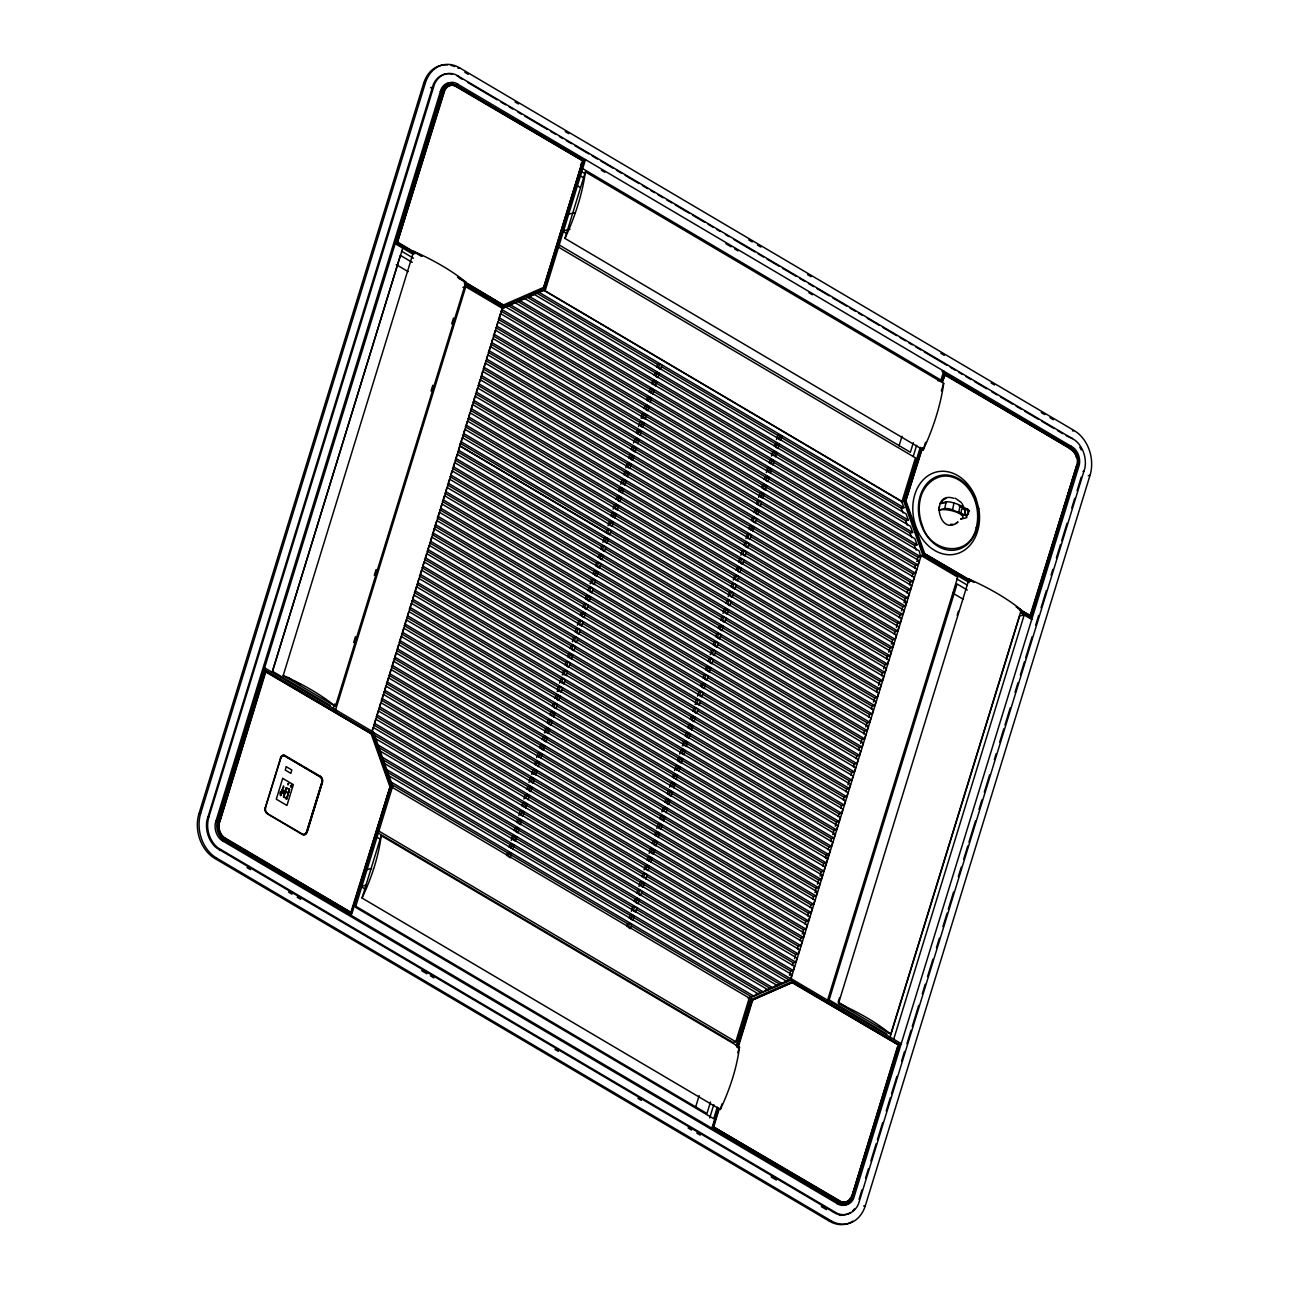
<?xml version="1.0" encoding="UTF-8"?>
<svg xmlns="http://www.w3.org/2000/svg" width="1289" height="1289" viewBox="0 0 1289 1289"><rect width="100%" height="100%" fill="white"/><g stroke="black" fill="none" stroke-linecap="round" stroke-linejoin="round"><path stroke-width="1.5" d="M976.369 527.362C969.602 558.959 929.965 552.836 922.441 525.703A36.946 28.825 77.4 0 1 920.652 497.699C923.891 484.89 936.136 473.595 950.009 476.479A36.946 28.825 77.4 0 1 974.565 499.552C977.964 508.591 978.609 518.516 976.224 527.878M287.963 784.953L287.785 783.631L288.817 783.551M290.815 786.644L290.428 785.549L291.813 785.42M957.904 522.109C938.521 537.706 929.74 490.545 953.779 498.295M939.568 506.045L938.618 510.073L944.708 508.704L946.126 501.953A5.736 1.821 11.9 0 1 953.957 503.113C959.499 503.612 982.105 518.307 960.031 506.061L964.301 509.3M938.618 510.073L941.486 509.622A13.551 4.286 11.9 0 1 957.695 512.651A13.551 4.286 11.9 0 1 961.916 518.581L960.627 519.08L965.767 517.936A5.494 1.74 11.9 0 0 964.817 515.229L952.539 509.848L953.957 503.113M958.678 512.539L960.096 505.804M964.817 515.229L958.726 512.281L962.98 515.519M966.718 509.01L966.766 508.752A3.19 1.676 90 0 1 968.555 511.217L968.635 512.055A3.19 1.676 90 0 1 967.04 515.036A3.19 1.676 90 0 1 965.268 512.506M968.103 511.008L968.313 510.073M452.165 74.15A24.33 18.981 77.4 0 0 433.362 84.381L206.949 820.336A24.33 18.981 77.4 0 0 216.81 848.13L836.045 1213.658A24.33 18.981 77.4 0 0 850.595 1212.466M208.882 816.872L208.093 820.078A24.33 18.981 77.4 0 0 217.954 847.872L837.189 1213.4A24.33 18.981 77.4 0 0 858.49 1203.99L1084.903 468.036A24.33 18.981 77.4 0 0 1075.058 440.242L455.807 74.714A24.33 18.981 77.4 0 0 434.506 84.123L208.882 816.872L207.738 817.129M452.648 83.012A14.952 11.665 77.4 0 0 441.096 89.295L215.36 823.075A14.952 11.665 77.4 0 0 221.402 840.138L838.833 1204.587A14.952 11.665 77.4 0 0 851.916 1198.818M217.648 820.336L217.068 822.688A14.952 11.665 77.4 0 0 223.126 839.751L840.541 1204.2A14.952 11.665 77.4 0 0 853.624 1198.432L1079.36 464.652A14.952 11.665 77.4 0 0 1073.318 447.573L455.887 83.124A14.952 11.665 77.4 0 0 442.804 88.909L217.648 820.336L215.924 820.722M219.049 821.093L218.518 823.284A13.067 10.199 77.4 0 0 223.803 838.204L351.768 913.901L391.099 786.081L372.457 733.473L265.437 670.312L218.486 821.222L265.437 670.312M219.758 821.48L265.308 671.682L371.909 734.134L265.888 671.553L219.243 823.574A12.133 9.458 77.4 0 0 224.157 837.431L351.333 912.66L390.293 786.016L351.269 911.13M1020.952 610.567L1030.556 615.771L1077.185 463.75A12.133 9.458 77.4 0 0 1072.271 449.893L945.111 374.664L942.485 381.447L945.111 374.664M1031.007 615.24L1077.346 464.185M1020.743 611.437L1030.991 617.012L1077.91 464.056A13.067 10.199 77.4 0 0 1072.625 449.12L944.66 373.423L941.792 381.045L944.66 373.423M852.851 1221.182A33.723 26.312 77.4 0 1 829.359 1221.166L214.828 858.426A33.723 26.312 77.4 0 1 198.973 813.681L423.646 83.366A33.723 26.312 77.4 0 1 447.637 64.837M831.067 1220.78L216.552 858.039A33.723 26.312 77.4 0 1 200.697 813.295L425.37 82.979A33.723 26.312 77.4 0 1 459.641 67.834L1074.172 430.574A33.723 26.312 77.4 0 1 1090.027 475.319L865.354 1205.634A33.723 26.312 77.4 0 1 831.067 1220.78L829.359 1221.166M414.623 253.659L396.4 242.896L442.191 94.016M396.4 242.896L444.125 89.94A13.067 10.199 77.4 0 1 455.565 84.881L583.611 160.303L544.28 288.124L503.403 306.057L464.137 282.887M415.042 252.918L397.35 242.477L444.206 90.584A12.133 9.458 77.4 0 1 454.824 85.896L582.66 160.722L543.7 287.366L503.371 305.058L465.265 282.565M397.35 242.477L444.786 90.456A12.133 9.458 77.4 0 1 455.404 85.767L582.66 160.722M272.221 672.342L402.732 248.133M413.688 251.339A134.056 49.562 17.1 0 1 465.925 282.178L335.414 706.388A134.056 49.562 17.1 0 0 283.193 675.565L413.688 251.339L422.115 256.318M280.599 757.787L265.244 807.704A4.689 3.658 77.4 0 0 267.451 813.907L302.271 834.466A4.689 3.658 77.4 0 0 307.024 832.356L322.379 782.455A4.689 3.658 77.4 0 0 320.171 776.236L285.24 755.708A4.689 3.658 77.4 0 0 280.486 757.819L280.599 757.787A4.689 3.658 77.4 0 1 285.352 755.692L285.24 755.708M302.383 834.047L267.355 813.552A4.221 3.303 77.4 0 1 265.373 807.945L280.938 758.013A4.221 3.303 77.4 0 1 285.24 756.111L320.043 776.655A4.221 3.303 77.4 0 1 322.024 782.262L306.685 832.146A4.221 3.303 77.4 0 1 302.383 834.047L302.158 834.096A4.221 3.303 77.4 0 0 306.46 832.195L306.685 832.146M280.454 795.539C277.506 785.613 291.427 797.617 281.872 791.398L282.404 792.526C286.77 795.345 280.084 790.012 281.34 795.152L280.567 795.506M282.291 789.899L283.548 785.839M283.967 786.999L282.178 789.931M283.709 797.021L284.772 793.525L284.144 796.828M286.061 788.127L285.32 791.43L286.561 787.869L289.558 789.222L285.949 788.143L284.821 791.655L282.259 790.141L285.272 791.478M287.914 795.039L286.545 799.132L286.126 797.972L287.914 795.039L286.657 799.116L284.031 796.86M288.108 793.605L289.445 789.239M287.818 792.413L285.385 791.655L288.22 793.573L289.526 789.464L288.382 793.508M332.997 709.675L334.769 703.923M353.669 642.502L355.442 636.734M374.326 575.313L376.098 569.561M431.025 391.034L432.798 385.282M451.698 323.861L453.47 318.093M717.28 1107.187L713.735 1118.723L355.458 907.247L392.694 786.209L373.536 732.152L371.828 732.539L502.323 308.329L465.764 286.738L335.269 710.964L336.977 710.577M306.46 832.195L321.799 782.31A4.221 3.303 77.4 0 0 319.817 776.703L285.014 756.16A4.221 3.303 77.4 0 0 280.712 758.061L280.938 758.013M307.024 832.356L322.266 782.487A4.689 3.658 77.4 0 0 320.059 776.268L320.171 776.236M502.033 308.393L501.711 309.424L920.572 556.671L919.25 550.999L505.578 306.83L502.033 308.393L545.473 289.638L585.512 159.465M580.549 165.846L581.581 162.511M220.097 834.756A13.067 10.199 77.4 0 0 223.239 838.333L351.204 914.03L390.519 786.209L371.877 733.602L264.873 670.441M583.611 160.303L544.28 288.124M362.032 898.03L381.222 835.643L739.483 1047.119A134.056 67.656 -59.4 0 1 720.293 1109.507L362.032 898.03A134.056 67.656 -59.4 0 0 381.222 835.643M564.953 238.417L585.415 171.872L943.693 383.349A152.199 76.808 -59.4 0 1 923.214 449.893L564.953 238.417A152.199 76.808 -59.4 0 0 585.415 171.872M506.577 855.542L507.431 852.77L509.429 852.319L511.524 853.56L510.251 857.701L508.156 856.46L509.429 852.319M509.123 847.26L509.977 844.504L511.975 844.053L514.069 845.278L512.796 849.419M511.25 840.364L512.523 836.223L514.52 835.771L516.615 837.012L515.342 841.153L513.248 839.912L514.52 835.771M514.214 830.712L515.068 827.941L517.066 827.49L519.161 828.73L517.888 832.871L515.793 831.631L517.066 827.49M516.76 822.43L517.614 819.675L519.612 819.224L521.707 820.448L520.434 824.589L518.339 823.365L519.612 819.224M518.887 815.534L520.16 811.393L522.158 810.942L524.252 812.183L522.98 816.324L520.885 815.083L522.158 810.942M521.852 805.883L522.706 803.111L524.704 802.676L526.798 803.901L525.525 808.042M523.979 798.987L525.251 794.846L527.249 794.395L529.344 795.619L528.071 799.76M526.943 789.319L527.797 786.564L529.795 786.113L531.89 787.353L530.617 791.494L528.522 790.254L529.795 786.113M529.07 782.423L530.343 778.282L532.341 777.847L534.436 779.072L533.163 783.213L531.068 781.972L532.341 777.847M532.889 770.016L531.616 774.157L533.614 773.706L535.708 774.931L536.981 770.79L534.887 769.565L532.889 770.016L386.297 683.476M534.581 764.49L535.434 761.735L537.432 761.283L539.527 762.524L538.254 766.665M536.707 757.594L537.98 753.453L539.978 753.018L542.073 754.242L540.8 758.383M539.672 747.942L540.526 745.187L542.524 744.736L544.619 745.96L543.346 750.101L541.251 748.877L542.524 744.736M542.218 739.66L543.072 736.905L545.07 736.454L547.164 737.695L545.892 741.836L543.797 740.595L545.07 736.454M544.764 731.395L545.618 728.623L547.616 728.188L549.71 729.413L548.437 733.554L546.343 732.313L544.345 732.764M547.309 723.113L548.163 720.358L550.161 719.907L552.256 721.131L550.983 725.272L548.888 724.047L550.161 719.907M549.855 714.831L550.709 712.076L552.707 711.625L554.802 712.865L553.529 717.006M552.401 706.565L553.255 703.794L555.253 703.359L557.347 704.584L556.075 708.724L553.98 707.484L555.253 703.359M554.963 698.284L555.801 695.528L557.799 695.077L559.893 696.302L558.62 700.443L556.526 699.218L557.799 695.077M557.509 690.002L558.346 687.246L560.344 686.795L562.439 688.036L561.166 692.177L559.072 690.936L557.074 691.387M559.619 683.106L560.892 678.981L562.89 678.53L564.985 679.754L563.712 683.895L561.617 682.654L562.89 678.53M562.6 673.454L563.438 670.699L565.436 670.248L567.531 671.488L566.258 675.613L564.163 674.389L562.165 674.84M565.146 665.172L565.984 662.417L567.982 661.966L570.076 663.207L568.803 667.348L566.709 666.107L567.982 661.966M567.692 656.907L568.53 654.151L570.544 653.7L572.622 654.925L571.349 659.066M570.237 648.625L571.075 645.87L573.089 645.418L575.168 646.659L573.895 650.784L571.817 649.559L573.089 645.418M572.348 641.729L573.621 637.588L575.635 637.137L577.714 638.377L576.441 642.518L574.362 641.278L575.635 637.137M575.329 632.077L576.167 629.322L578.181 628.871L580.259 630.095L578.987 634.236L576.908 633.012L578.181 628.871M577.44 625.181L578.713 621.04L580.727 620.589L582.805 621.83L581.532 625.955L579.454 624.73L580.727 620.589M580.421 615.514L581.258 612.758L583.273 612.307L585.351 613.548L584.078 617.689L582 616.448L583.273 612.307M582.966 607.248L583.804 604.493L585.818 604.042L587.897 605.266L586.624 609.407L584.545 608.182L585.818 604.042M585.512 598.966L586.35 596.211L588.364 595.76L590.443 597L589.17 601.125L587.091 599.901L588.364 595.76M588.058 590.684L588.896 587.929L590.91 587.478L592.988 588.719L591.715 592.859L589.637 591.619L590.91 587.478M590.169 583.788L591.458 579.663L593.456 579.212L595.534 580.437L594.261 584.578L592.183 583.353L593.456 579.212M593.149 574.137L594.003 571.381L596.001 570.93L598.08 572.171L596.807 576.296L594.728 575.071L596.001 570.93M595.695 565.871L596.549 563.1L598.547 562.649L600.626 563.889L599.353 568.03L597.274 566.789L598.547 562.649M598.241 557.589L599.095 554.834L601.093 554.383L603.171 555.607L601.899 559.748L599.82 558.524L601.093 554.383M600.787 549.307L601.641 546.552L603.639 546.101L605.717 547.342L604.444 551.466L602.366 550.242L603.639 546.101M602.914 542.411L604.187 538.27L606.184 537.819L608.263 539.06L606.99 543.201L604.912 541.96L606.184 537.819M605.927 532.583L606.781 529.827L608.779 529.376L610.873 530.617L609.6 534.742L459.754 445.833L878.599 693.079L877.277 697.365L874.715 697.961L728.108 611.437M608.054 525.686L609.326 521.546L611.324 521.094L613.419 522.335L612.146 526.476L610.051 525.235L611.324 521.094M611.018 516.035L611.872 513.28L613.87 512.829L615.965 514.053L614.692 518.194M613.145 509.139L614.418 504.998L616.416 504.547L618.511 505.787L617.238 509.912L615.143 508.688L616.416 504.547M616.11 499.488L616.964 496.716L618.962 496.265L621.056 497.506L619.783 501.647L617.689 500.406L618.962 496.265M618.656 491.206L619.51 488.45L621.507 487.999L623.602 489.224L622.329 493.365M620.782 484.31L622.055 480.169L624.053 479.717L626.148 480.958L624.875 485.099L622.78 483.858L624.053 479.717M623.747 474.658L624.601 471.887L626.599 471.452L628.694 472.676L627.421 476.817M625.874 467.762L627.147 463.621L629.145 463.17L631.239 464.394L629.967 468.535L627.872 467.311L629.145 463.17M628.839 458.094L629.693 455.339L631.691 454.888L633.785 456.129L632.512 460.27L630.418 459.029L631.691 454.888M631.384 449.829L632.238 447.057L634.236 446.622L636.331 447.847L635.058 451.988L632.963 450.747L634.236 446.622M633.511 442.933L634.784 438.792L636.782 438.341L638.877 439.565L637.604 443.706M636.492 433.265L637.33 430.51L639.328 430.059L641.423 431.299L640.15 435.44M638.554 426.53L639.827 422.389L641.841 421.938L643.92 423.163L642.647 427.303L640.569 426.079L641.841 421.938M642.373 414.107L641.1 418.248L643.114 417.797L645.193 419.038L646.466 414.897L644.387 413.656L642.373 414.107L495.782 327.583M644.081 408.597L644.919 405.826L646.933 405.391L649.012 406.615L647.739 410.756L645.66 409.515L646.933 405.391M646.627 400.315L647.465 397.56L649.479 397.109L651.557 398.333L650.284 402.474M649.173 392.033L650.01 389.278L652.025 388.827L654.103 390.068L652.83 394.208M651.718 383.768L652.556 380.996L654.57 380.561L656.649 381.786L655.376 385.927M654.264 375.486L655.102 372.73L657.116 372.279L659.195 373.504L657.922 377.645L655.843 376.42L657.116 372.279M656.81 367.204L657.648 364.449L659.662 363.997L661.74 365.238L660.467 369.379L658.389 368.138L659.662 363.997M510.702 848.194L511.975 844.053M523.431 806.801L524.704 802.676M525.976 798.536L527.249 794.395M533.614 773.706L534.887 769.565M536.16 765.424L537.432 761.283M538.705 757.142L539.978 753.018M546.343 732.313L547.616 728.188M551.434 715.766L552.707 711.625M559.072 690.936L560.344 686.795M564.163 674.389L565.436 670.248M569.255 657.825L570.544 653.7M607.506 533.517L608.779 529.376M612.597 516.97L613.87 512.829M620.235 492.14L621.507 487.999M625.326 475.577L626.599 471.452M635.509 442.481L636.782 438.341M638.055 434.2L639.328 430.059M643.114 417.797L644.387 413.656M648.206 401.25L649.479 397.109M650.752 392.968L652.025 388.827M653.297 384.686L654.57 380.561M626.696 926.437L627.55 923.681L629.548 923.23L631.642 924.471L630.369 928.596L628.275 927.371L629.548 923.23M629.241 918.155L630.095 915.399L632.093 914.948L634.188 916.189L632.915 920.33L630.82 919.089L632.093 914.948M631.368 911.259L632.641 907.134L634.639 906.683L636.734 907.907L635.461 912.048L633.366 910.824L634.639 906.683M634.333 901.607L635.187 898.852L637.185 898.401L639.28 899.641L638.007 903.766L635.912 902.542L637.185 898.401M636.879 893.325L637.733 890.57L639.731 890.119L641.825 891.36L640.552 895.501L638.458 894.26L639.731 890.119M639.006 886.429L640.279 882.304L642.276 881.853L644.371 883.078L643.098 887.219L641.004 885.994L642.276 881.853M641.97 876.778L642.824 874.023L644.822 873.571L646.917 874.812L645.644 878.937M644.097 869.882L645.37 865.741L647.368 865.29L649.463 866.53L648.19 870.671L646.095 869.431L647.368 865.29M647.062 860.23L647.916 857.475L649.914 857.024L652.008 858.248L650.736 862.389M649.189 853.334L650.462 849.193L652.46 848.742L654.554 849.983L653.281 854.108L651.187 852.883L652.46 848.742M652.153 843.683L653.007 840.911L655.005 840.46L657.1 841.701L655.827 845.842L653.732 844.601L655.005 840.46M654.699 835.401L655.553 832.646L657.551 832.195L659.646 833.419L658.373 837.56M656.826 828.505L658.099 824.364L660.097 823.913L662.192 825.153L660.919 829.278L658.824 828.054L660.097 823.913M659.791 818.853L660.645 816.082L662.643 815.631L664.737 816.872L663.464 821.012M661.918 811.941L663.191 807.816L665.188 807.365L667.283 808.59L666.01 812.731M664.882 802.29L665.736 799.534L667.734 799.083L669.829 800.324L668.556 804.449L666.461 803.224L667.734 799.083M667.428 794.024L668.282 791.253L670.28 790.802L672.375 792.042L671.102 796.183L669.007 794.942L670.28 790.802M669.555 787.128L670.828 782.987L672.826 782.536L674.92 783.76L673.648 787.901M672.536 777.46L673.374 774.705L675.372 774.254L677.466 775.495L676.193 779.636M674.646 770.564L675.919 766.423L677.917 765.972L680.012 767.213L678.739 771.354M677.627 760.913L678.465 758.158L680.463 757.706L682.558 758.931L681.285 763.072L679.19 761.847L680.463 757.706M679.738 754.017L681.011 749.876L683.009 749.425L685.104 750.665L683.831 754.806L681.736 753.566L683.009 749.425M682.719 744.365L683.557 741.594L685.571 741.159L687.649 742.383L686.376 746.524L684.282 745.284L682.284 745.735M685.265 736.083L686.102 733.328L688.117 732.877L690.195 734.102L688.922 738.243L686.844 737.018L688.117 732.877M687.81 727.802L688.648 725.046L690.662 724.595L692.741 725.836L691.468 729.977M690.356 719.536L691.194 716.765L693.208 716.33L695.287 717.554L694.014 721.695L691.935 720.454L693.208 716.33M692.902 711.254L693.74 708.499L695.754 708.048L697.832 709.272L696.559 713.413L694.481 712.189L695.754 708.048M695.448 702.972L696.286 700.217L698.3 699.766L700.378 701.007L699.105 705.147L697.027 703.907L695.013 704.358M697.558 696.076L698.831 691.935L700.845 691.5L702.924 692.725L701.651 696.866L699.573 695.625L700.845 691.5M700.539 686.425L701.377 683.669L703.391 683.218L705.47 684.443L704.197 688.584L702.118 687.359L703.391 683.218M703.085 678.143L703.923 675.388L705.937 674.937L708.015 676.177L706.743 680.318L704.664 679.077L705.937 674.937M705.631 669.877L706.469 667.106L708.483 666.671L710.561 667.895L709.288 672.036L707.21 670.796L708.483 666.671M708.177 661.595L709.031 658.84L711.029 658.389L713.107 659.614L711.834 663.754L709.756 662.53L711.029 658.389M710.303 654.699L711.576 650.558L713.574 650.107L715.653 651.348L714.38 655.489L712.301 654.248L713.574 650.107M713.268 645.048L714.122 642.276L716.12 641.841L718.199 643.066L716.926 647.207L714.847 645.966L716.12 641.841M715.814 636.766L716.668 634.011L718.666 633.56L720.744 634.784L719.471 638.925L717.393 637.701L718.666 633.56M718.36 628.484L719.214 625.729L721.212 625.278L723.29 626.518L722.017 630.659L719.939 629.419L721.212 625.278M720.905 620.218L721.759 617.463L723.757 617.012L725.836 618.237L724.563 622.378L722.485 621.137L723.757 617.012M723.032 613.322L724.305 609.181L726.303 608.73L728.398 609.971L727.109 614.096L725.03 612.871L726.303 608.73M726.045 603.494L726.899 600.738L728.897 600.287L730.992 601.512L729.719 605.653L727.624 604.412L728.897 600.287M728.172 596.598L729.445 592.457L731.443 592.005L733.538 593.246L732.265 597.371L730.17 596.146L731.443 592.005M731.137 586.93L731.991 584.175L733.989 583.724L736.083 584.964L734.811 589.105L732.716 587.865L733.989 583.724M733.264 580.034L734.537 575.909L736.535 575.458L738.629 576.682L737.356 580.823L735.262 579.599L736.535 575.458M736.228 570.383L737.082 567.627L739.08 567.176L741.175 568.417L739.902 572.542L737.807 571.317L739.08 567.176M738.774 562.101L739.628 559.345L741.626 558.894L743.721 560.135L742.448 564.276L740.353 563.035L741.626 558.894M740.901 555.205L742.174 551.08L744.172 550.629L746.267 551.853L744.994 555.994L742.899 554.769L744.172 550.629M743.866 545.553L744.72 542.798L746.718 542.347L748.812 543.587L747.539 547.712L745.445 546.488L746.718 542.347M745.993 538.657L747.266 534.516L749.263 534.065L751.358 535.306L750.085 539.447L747.991 538.206L749.263 534.065M748.957 529.006L749.811 526.25L751.809 525.799L753.904 527.024L752.631 531.165M751.519 520.724L752.357 517.969L754.355 517.517L756.45 518.758L755.177 522.883L753.082 521.658L754.355 517.517M754.065 512.458L754.903 509.687L756.901 509.236L758.995 510.476L757.723 514.617L755.628 513.376L756.901 509.236M756.611 504.176L757.449 501.421L759.447 500.97L761.541 502.194L760.268 506.335M758.673 497.425L759.946 493.284L761.96 492.833L764.039 494.074L762.766 498.215L760.687 496.974L761.96 492.833M761.654 487.774L762.492 485.018L764.506 484.567L766.584 485.792L765.312 489.933L763.233 488.708L764.506 484.567M764.2 479.492L765.038 476.737L767.052 476.286L769.13 477.526L767.857 481.651L765.779 480.426L767.052 476.286M766.311 472.596L767.583 468.455L769.597 468.004L771.676 469.244L770.403 473.385M769.291 462.944L770.129 460.189L772.143 459.738L774.222 460.963L772.949 465.103M771.402 456.048L772.675 451.907L774.689 451.456L776.768 452.697L775.495 456.822M774.383 446.397L775.237 443.625L777.235 443.174L779.313 444.415L778.04 448.556L775.962 447.315L777.235 443.174M776.51 439.485L777.783 435.36L779.781 434.909L781.859 436.133L780.586 440.274L778.508 439.05L779.781 434.909M643.549 877.712L644.822 873.571M648.641 861.165L649.914 857.024M656.278 836.335L657.551 832.195M661.37 819.772L662.643 815.631M663.916 811.506L665.188 807.365M671.553 786.677L672.826 782.536M674.099 778.395L675.372 774.254M676.644 770.113L677.917 765.972M684.282 745.284L685.571 741.159M689.389 728.736L690.662 724.595M697.027 703.907L698.3 699.766M750.536 529.94L751.809 525.799M758.174 505.111L759.447 500.97M768.325 472.145L769.597 468.004M770.87 463.879L772.143 459.738M773.416 455.597L774.689 451.456M695.609 1107.154L699.154 1095.65M899.045 445.881L901.994 436.294M710.497 1102.031L706.952 1113.535L355.651 906.167M913.337 442.675L910.388 452.262L559.088 244.894M709.74 1117.853L713.8 1104.657M913.176 456.58L916.656 445.269M376.42 831.937L732.958 1042.398L735.81 1041.754L749.247 998.073L792.397 979.398L901.365 1043.719M736.196 1045.717L750.971 997.702M969.264 582.547L922.892 555.172L903.734 501.115L920.282 447.331M937.925 380.771L940.97 380.094L943.79 370.942L942.066 371.329L945.514 373.359M842.99 1203.233A13.067 10.199 77.4 0 1 840.299 1202.573L712.253 1127.15L718.086 1108.218M736.889 1047.087L751.584 999.329L792.461 981.396L899.464 1044.557L852.303 1197.4A13.067 10.199 77.4 0 1 840.863 1202.444L712.253 1127.15M920.636 449.797L904.765 501.373L921.796 447.766M712.817 1127.021L718.65 1108.089M737.453 1046.958L751.584 999.329M844.214 1202.315A12.133 9.458 77.4 0 1 840.46 1201.702L713.204 1126.731L718.763 1108.653M737.517 1047.699L752.164 1000.087L792.493 982.395L898.514 1044.976L851.642 1196.869A12.133 9.458 77.4 0 1 841.04 1201.574L713.204 1126.731M921.393 450.022L905.571 501.437L922.553 447.992M713.784 1126.602L719.343 1108.524M738.098 1047.57L752.744 999.958L792.493 982.395M720.293 1109.507L722.033 1103.835M737.743 1052.791L739.483 1047.119M923.214 449.893L925.566 442.288M941.357 390.954L943.693 383.349M374.906 738.226L786.87 981.396L784.292 981.976L790.705 978.786L791.978 974.645L373.133 727.399L371.86 731.54L790.705 978.786M793.251 970.504L374.406 723.274L375.679 719.133L794.523 966.363L793.251 970.504L790.689 971.084L789.416 975.225L791.978 974.645M792.381 965.558L793.234 962.802L795.796 962.222L797.069 958.098L378.225 710.851L376.952 714.992L795.796 962.222M794.507 958.662L795.78 954.537L798.342 953.957L799.615 949.816L380.771 702.569L379.498 706.71L798.342 953.957M797.472 949.01L798.326 946.255L800.888 945.675L802.161 941.534L383.316 694.304L382.043 698.445L800.888 945.675M800.018 940.728L800.872 937.973L803.434 937.393L804.707 933.268L385.862 686.022L384.589 690.163L803.434 937.393M802.564 932.463L803.418 929.707L805.979 929.127L807.252 924.986L388.408 677.74L387.135 681.881L805.979 929.127M805.109 924.181L805.963 921.426L808.525 920.845L809.798 916.705L390.954 669.474L389.681 673.615L808.525 920.845M807.655 915.899L808.509 913.144L811.071 912.564L812.344 908.439L393.499 661.193L392.227 665.333L811.071 912.564M810.201 907.633L811.055 904.878L813.617 904.298L814.89 900.157L396.045 652.927L394.772 657.052L813.617 904.298M812.747 899.351L813.601 896.596L816.163 896.016L817.435 891.875L398.591 644.645L397.318 648.786L816.163 896.016M815.293 891.07L816.146 888.314L818.708 887.75L819.981 883.61L401.137 636.363L399.864 640.504L818.708 887.75M817.419 884.173L818.692 880.049L821.254 879.469L822.527 875.328L403.683 628.097L402.41 632.222L821.254 879.469M820.4 874.522L821.238 871.767L823.8 871.187L830.164 850.498L411.32 603.268L410.047 607.393L828.891 854.639L826.33 855.219L678.014 767.664L680.012 767.213M822.946 866.24L823.784 863.485L826.346 862.921L407.501 615.675L408.774 611.534L827.619 858.78M825.492 857.975L826.33 855.219M828.037 849.693L828.875 846.937L831.437 846.357L832.71 842.216L413.866 594.986L412.593 599.127L831.437 846.357M830.583 841.427L831.421 838.656L833.999 838.092L835.272 833.951L416.411 586.704L415.139 590.845L833.999 838.092M833.129 833.145L833.967 830.39L836.545 829.81L837.818 825.669L418.957 578.439L417.684 582.564L836.545 829.81M835.24 826.249L836.513 822.108L839.091 821.528L840.364 817.387L421.503 570.157L420.23 574.298L839.091 821.528M838.221 816.598L839.058 813.826L841.636 813.262L842.909 809.121L424.049 561.875L422.776 566.016L841.636 813.262M840.766 808.316L841.604 805.561L844.182 804.981L845.455 800.84L426.595 553.609L425.322 557.734L844.182 804.981M843.312 800.034L844.15 797.279L846.728 796.699L848.001 792.558L429.14 545.328L427.867 549.468L846.728 796.699M845.858 791.768L846.696 788.997L849.274 788.433L850.547 784.292L431.686 537.046L430.413 541.187L849.274 788.433M847.969 784.872L849.242 780.731L851.82 780.151L853.092 776.01L434.232 528.78M850.949 775.205L851.787 772.449L854.365 771.869L855.638 767.728L436.778 520.498L432.959 532.905L851.82 780.151M853.495 766.939L854.333 764.168L856.911 763.604L858.184 759.463L439.323 512.216L438.051 516.357L856.911 763.604M856.041 758.657L856.895 755.902L859.457 755.322L860.73 751.181L441.869 503.951L440.596 508.075L859.457 755.322M858.587 750.375L859.441 747.62L862.003 747.04L863.276 742.899L444.415 495.669L443.142 499.81L862.003 747.04M860.714 743.479L861.987 739.338L864.548 738.774L865.821 734.633L446.961 487.387L445.688 491.528L864.548 738.774M863.678 733.828L864.532 731.072L867.094 730.492L868.367 726.352L449.507 479.121L448.234 483.246L867.094 730.492M865.805 726.932L867.078 722.791L869.64 722.211L870.913 718.086L452.052 470.839L450.779 474.98L869.64 722.211M868.77 717.28L869.624 714.509L872.186 713.945L873.459 709.804L454.598 462.558L453.325 466.699L872.186 713.945M871.316 708.998L872.17 706.243L874.732 705.663L876.004 701.522L457.144 454.292L455.871 458.433L874.732 705.663M873.443 702.102L874.715 697.961M876.456 692.274L877.31 689.518L879.871 688.938L881.144 684.797L462.3 437.567L458.417 450.151L877.277 697.365M878.582 685.377L879.855 681.237L882.417 680.656L883.69 676.532L464.846 429.285L463.573 433.426L882.417 680.656M881.547 675.726L882.401 672.955L884.963 672.391L886.236 668.25L467.391 421.004L466.119 425.144L884.963 672.391M883.674 668.83L884.947 664.689L887.509 664.109L888.782 659.968L469.937 412.738L468.664 416.879L887.509 664.109M886.639 659.162L887.493 656.407L890.054 655.827L891.327 651.702L472.483 404.456L471.21 408.597L890.054 655.827M888.766 652.266L890.038 648.125L892.6 647.561L893.873 643.42L475.029 396.174L473.756 400.315L892.6 647.561M895.146 639.28L476.302 392.049L477.575 387.908L896.419 635.139L895.146 639.28L892.584 639.86L891.311 644.001L893.873 643.42M894.276 634.333L895.13 631.578L897.692 630.998L898.965 626.873L480.12 379.627L478.847 383.768L897.692 630.998M896.403 627.437L897.676 623.312L900.238 622.732L901.51 618.591L482.666 371.345L481.393 375.486L900.238 622.732M899.368 617.785L900.221 615.03L902.783 614.45L904.056 610.309L485.212 363.079L483.939 367.22L902.783 614.45M901.494 610.889L902.767 606.748L905.329 606.168L906.602 602.044L487.758 354.797L486.485 358.938L905.329 606.168M907.875 597.903L489.03 350.656L490.303 346.515L909.148 593.762L907.875 597.903L905.313 598.483L904.04 602.608L906.602 602.044M907.021 592.956L907.859 590.201L910.421 589.621L911.661 585.641L492.801 338.395L491.576 342.391L910.421 589.621M909.518 584.835L910.356 582.08L912.934 581.5L914.207 577.359L495.347 330.113L494.074 334.254L912.934 581.5M912.064 576.554L912.902 573.798L915.48 573.218L916.753 569.077L497.892 321.847L496.619 325.988L915.48 573.218M914.61 568.272L915.448 565.517L918.026 564.936L919.299 560.812L500.438 313.565L499.165 317.706L918.026 564.936M917.156 560.006L917.994 557.251L920.572 556.671M790.673 979.769L921.184 555.559L957.743 577.15L827.232 1001.36M839.461 997.976L838.172 1002.133L845.906 1006.709M957.163 615.352L958.452 611.195M969.022 579.148A134.056 49.562 17.1 0 1 1021.259 609.971L890.747 1034.197A134.056 49.562 17.1 0 0 838.527 1003.358L969.022 579.148L974.081 582.129M889.716 1038.306L1019.631 616.013L1024.207 614.982L893.712 1039.192M897.353 1047.039L852.383 1194.903M1029.975 615.9L1076.669 465.845M844.343 1203.233A13.067 10.199 77.4 0 0 851.739 1197.513L899.464 1044.557M859.07 1199.334L862.019 1189.731M865.564 1178.21L868.512 1168.607M870.881 1160.922L876.198 1143.633M877.374 1139.798L882.691 1122.51M886.236 1110.989L890.377 1097.551M891.553 1093.7L896.87 1076.412M901.607 1061.056L904.556 1051.453M906.924 1043.768L911.049 1030.33M912.241 1026.495L918.735 1005.356M922.279 993.835L925.228 984.232M927.597 976.563L932.914 959.274M936.459 947.753L939.407 938.15M942.952 926.63L947.093 913.176M948.269 909.341L953.586 892.052M958.323 876.697L961.272 867.094M963.64 859.409L967.765 845.971M968.957 842.12L975.451 820.996M978.996 809.476L981.944 799.873M984.313 792.187L989.63 774.915M994.351 759.543L996.123 753.791M999.668 742.255L1003.809 728.817M1004.985 724.982L1010.302 707.693M1015.039 692.338L1017.988 682.735M1020.356 675.049L1024.481 661.611M1025.673 657.761L1032.167 636.637M1035.711 625.117L1038.66 615.514M1041.029 607.828L1046.346 590.555M1051.067 575.184L1052.839 569.416M1056.384 557.895L1060.525 544.457M1061.701 540.623L1067.018 523.334M1071.755 507.963L1074.704 498.36M1077.072 490.69L1081.197 477.236M443.545 90.069L443.352 91.986M291.733 786.58L291.556 785.275M291.846 786.548L290.879 786.789M945.852 498.505L942.694 500.245L941.212 503.741M650.01 389.278L507.753 305.3L515.052 302.641L914.868 538.625L917.059 544.812L914.481 545.392L772.224 461.414M545.473 289.638L538.738 292.168L903.911 507.721L901.333 508.285L779.861 436.584M747.974 998.024L758.448 993.964L388.037 775.317M383.655 762.959L767.922 989.775L755.87 994.528L758.448 993.964M379.288 750.585L777.396 985.586L765.344 990.355L767.922 989.775M786.87 981.396L774.818 986.166L777.396 985.586M291.556 786.822L290.702 786.661M457.933 68.22L459.641 67.834M423.646 83.366L425.37 82.979M457.321 76.293L458.465 76.035M430.526 87.749L433.394 87.104M456.129 84.478L457.837 84.107M444.254 88.732A13.067 10.199 77.4 0 1 454.985 85.01L457.369 85.783M440.274 91.487L441.982 91.1M580.614 167.377L543.7 287.366M567.514 214.345L575.152 212.621M570.028 229.265L562.407 230.973L565.887 233.035M462.912 287.383L465.764 286.738M503.371 305.058L458.916 278.36M503.403 306.057L464.701 282.758M656.649 381.786L654.651 382.237L772.675 451.907M633.785 456.129L631.787 456.58L749.811 526.25M631.239 464.394L629.241 464.846L747.266 534.516M628.694 472.676L626.696 473.127L744.72 542.798M776.768 452.697L774.77 453.132L910.098 533.018L911.742 537.658M623.602 489.224L621.604 489.675L739.628 559.345M621.056 497.506L619.058 497.957L737.082 567.627M618.511 505.787L616.513 506.239L734.537 575.909M769.13 477.526L767.132 477.961L915.448 565.517M615.965 514.053L613.967 514.504L731.991 584.175M766.584 485.792L764.586 486.243L912.902 573.798M764.039 494.074L762.041 494.525L910.356 582.08M1072.448 430.961L1074.172 430.574M1072.529 438.502L1066.196 435.698M758.995 510.476L756.997 510.927L905.313 598.483M1069.741 446.687L1071.449 446.3M944.096 373.552L1070.901 447.944M944.531 374.793L1070.611 448.749M603.171 555.607L601.173 556.058L719.214 625.729M753.904 527.024L751.906 527.475L900.221 615.03M543.459 290.089L901.72 501.566L903.734 501.115M598.08 572.171L596.082 572.606L714.122 642.276M946.126 501.953L940.148 503.306L942.92 502.887A13.551 4.286 11.9 0 1 945.917 502.871M1082.986 471.484L1084.113 471.226M1088.303 475.705L1090.027 475.319M777.315 444.866L905.716 520.659L908.294 520.079L906.103 513.892L534 294.263L529.263 296.357L908.294 520.079M588.445 597.435L590.443 597M739.177 568.852L741.175 568.417M910.098 533.018L912.676 532.454L910.485 526.266L524.526 298.452L519.789 300.546L912.676 532.454M583.353 613.999L585.351 613.548M973.018 581.822L923.955 553.319L970.714 580.92M905.426 503.258L923.407 553.98L970.085 581.065M920.894 555.623L922.892 555.172M916.721 561.376L919.299 560.812M726.384 610.406L728.398 609.971M570.624 655.376L572.622 654.925M721.292 626.97L723.29 626.518M557.895 696.753L559.893 696.302M708.563 668.346L710.561 667.895M703.472 684.894L705.47 684.443M287.979 792.348L288.22 793.573M284.225 793.766L283.387 796.473M198.973 813.681L200.697 813.295M284.225 797.021L286.239 797.955M265.373 807.945L265.598 807.897A4.221 3.303 77.4 0 0 267.58 813.504L267.355 813.552M392.694 786.209L390.986 786.596L749.247 998.073M542.073 754.242L540.075 754.693L658.099 824.364M692.741 725.836L690.743 726.287L839.058 813.826M218.679 823.703A12.133 9.458 77.4 0 0 223.577 837.56L225.817 838.575M223.271 841.411L224.979 841.024M219.339 849.854L220.483 849.596M214.828 858.426L216.552 858.039M526.798 803.901L524.8 804.352L642.824 874.023M521.707 820.448L519.709 820.9L637.733 890.57M519.161 828.73L517.147 829.181L635.187 898.852M365.883 869.785L371.603 868.512M516.615 837.012L514.601 837.463L632.641 907.134M667.283 808.59L665.285 809.041L813.601 896.596M514.069 845.278L512.055 845.729L630.095 915.399M664.737 816.872L662.739 817.323L811.055 904.878M366.479 885.14L360.759 886.429L364.239 888.475M659.646 833.419L657.648 833.87L805.963 921.426M657.1 841.701L655.102 842.152L803.418 929.707M351.333 912.66L225.237 838.704M654.554 849.983L652.556 850.418L800.872 937.973M652.008 858.248L650.01 858.7L798.326 946.255M832.694 834.515L835.272 833.951M644.371 883.078L642.373 883.529L790.689 971.084M639.28 899.641L637.282 900.076L779.555 984.071M819.965 875.908L822.527 875.328M814.874 892.455L817.435 891.875M802.145 933.832L804.707 933.268M787.821 980.413L792.397 979.398M792.461 981.396L898.884 1044.686M898.514 1044.976L791.913 982.524M836.883 1203.62L838.591 1203.233M833.403 1212.321L834.547 1212.063M863.63 1206.021L865.354 1205.634M955.149 498.134L961.256 502.484M464.846 72.313L468.31 74.359M515.052 101.944L518.516 103.99M565.259 131.575L568.723 133.621M748.748 239.883L752.212 241.929M757.4 244.991L760.864 247.037M807.607 274.621L811.071 276.668M940.889 353.299L944.354 355.345M991.096 382.93L994.56 384.976M1041.286 412.577L1044.751 414.607M1049.955 417.684L1053.419 419.715M459.045 77.308L462.509 79.354M467.698 82.415L497.103 99.769M500.551 101.815L505.755 104.876M509.203 106.923L512.668 108.969M517.856 112.03L521.32 114.06M524.768 116.107L547.261 129.383M550.725 131.43L555.913 134.491M559.378 136.537L562.826 138.567M566.29 140.614L571.478 143.675M574.942 145.721L588.783 153.89M592.231 155.937L597.419 158.998M600.883 161.028L613 168.182M616.448 170.229L621.636 173.29M625.101 175.336L638.941 183.505M642.405 185.535L647.594 188.597M651.042 190.643L654.506 192.689M657.97 194.736L663.158 197.797M666.622 199.843L671.811 202.905M675.259 204.935L689.099 213.104M692.564 215.15L704.664 222.304M708.128 224.334L713.316 227.396M716.781 229.442L720.245 231.488M725.433 234.55L728.881 236.596M734.069 239.657L754.838 251.903M758.286 253.949L763.491 257.01M766.939 259.057L779.055 266.211M782.504 268.241L796.344 276.41M799.808 278.456L804.997 281.518M808.461 283.564L813.649 286.625M817.113 288.672L829.214 295.809M832.678 297.856L846.519 306.025M849.967 308.071L855.155 311.132M858.619 313.179L862.083 315.209M867.271 318.27L879.372 325.424M882.836 327.47L896.677 335.639M900.141 337.67L905.329 340.747M908.777 342.777L912.241 344.824M915.706 346.87L920.894 349.931M924.358 351.978L946.835 365.238M950.299 367.284L955.487 370.346M958.952 372.392L962.4 374.438M965.864 376.469L971.052 379.546M974.516 381.576L986.617 388.73M991.805 391.792L997.009 394.853M1000.457 396.899L1012.574 404.037M1016.022 406.083L1021.21 409.145M1024.674 411.191L1038.515 419.36M1041.979 421.406L1054.08 428.544M1057.544 430.59L1062.732 433.652M468.229 91.632L473.417 94.693M518.387 121.23L523.576 124.292M551.241 140.63L554.705 142.676M601.383 170.229L604.847 172.275M725.9 243.734L731.089 246.795M734.553 248.825L738.001 250.872M808.912 292.732L812.36 294.762M950.686 376.42L954.15 378.45M1049.037 434.457L1052.485 436.504M456.805 85.912L583.031 160.432M582.692 168.617L940.97 380.094M579.857 170.664L585.045 173.725M580.324 175.852L583.788 177.898M576.409 185.197L579.873 187.227M557.186 246.36L915.448 457.837L902.026 501.502L543.749 290.025M536.176 292.748L657.648 364.449M661.45 366.688L777.783 435.36M526.702 296.937L655.102 372.73M657.197 373.955L775.237 443.625M517.227 301.127L652.556 380.996M510.315 304.736L917.059 544.812M652.105 390.519L770.129 460.189M457.498 277.199L465.925 282.178M1016.199 606.99L1021.259 609.971M397.93 242.348L420.81 255.867M1018.052 608.392L1030.556 615.771M396.964 242.767L415.187 253.53M1019.599 610.293L1030.991 617.012M923.407 553.98L969.521 581.194M395.062 243.605L413.028 254.223M464.539 284.627L504.047 307.942M1020.775 612.952L1031.877 619.51M401.556 251.178L413.495 258.219M956.583 578.793L966.814 584.819M500.873 311.02L647.465 397.56M649.559 398.784L767.583 468.455M769.678 469.695L917.994 557.251M412.254 262.392L400.347 255.367L272.414 671.263L330.21 705.389M967.282 590.024L957.083 583.998L829.133 999.893L886.929 1034.004M498.327 319.301L644.919 405.826M647.014 407.066L765.038 476.737M396.255 264.599L408.162 271.625M952.99 593.23L963.189 599.24M644.468 415.348L762.492 485.018M493.236 335.849L639.827 422.389M641.922 423.614L759.946 493.284M490.738 343.986L637.33 430.51M639.425 431.751L757.449 501.421M761.267 503.661L907.859 590.201M488.193 352.251L634.784 438.792M636.879 440.016L754.903 509.687M485.647 360.533L632.238 447.057M634.333 448.298L752.357 517.969M756.176 520.224L902.767 606.748M483.101 368.815L629.693 455.339M480.555 377.081L627.147 463.621M751.084 536.772L897.676 623.312M478.01 385.363L624.601 471.887M748.538 545.054L895.13 631.578M475.464 393.644L622.055 480.169M624.15 481.409L742.174 551.08M745.993 553.319L892.584 639.86M472.918 401.91L619.51 488.45M743.447 561.601L890.038 648.125M470.372 410.192L616.964 496.716M740.901 569.883L887.493 656.407M467.826 418.458L614.418 504.998M738.355 578.149L884.947 664.689M465.281 426.74L611.872 513.28M735.81 586.431L882.401 672.955M462.735 435.021L609.326 521.546M611.421 522.786L729.445 592.457M733.264 594.712L879.855 681.237M461.027 441.708L879.871 688.938M460.189 443.287L606.781 529.827M610.583 532.067L726.899 600.738M730.718 602.978L877.31 689.518M457.579 451.746L604.187 538.27M606.265 539.511L724.305 609.181M455.033 460.012L601.641 546.552M605.427 548.792L721.759 617.463M725.562 619.703L872.17 706.243M452.487 468.294L599.095 554.834M723.016 627.985L869.624 714.509M449.942 476.576L596.549 563.1M600.336 565.339L716.668 634.011M720.47 636.267L867.078 722.791M447.396 484.841L594.003 571.381M717.925 644.532L864.532 731.072M444.85 493.123L591.458 579.663M595.244 581.903L711.576 650.558M715.379 652.814L861.987 739.338M442.304 501.405L588.896 587.929M592.698 590.169L709.031 658.84M712.833 661.096L859.441 747.62M439.758 509.671L586.35 596.211M590.153 598.45L706.469 667.106M710.287 669.362L856.895 755.902M437.213 517.952L583.804 604.493M587.607 606.732L703.923 675.388M707.742 677.643L854.333 764.168M435.505 524.639L854.365 771.869M434.667 526.234L581.258 612.758M585.061 614.998L701.377 683.669M705.196 685.909L851.787 772.449M432.121 534.5L578.713 621.04M582.515 623.28L698.831 691.935M702.65 694.191L849.242 780.731M429.575 542.782L576.167 629.322M579.969 631.562L696.286 700.217M700.104 702.473L846.696 788.997M427.03 551.064L573.621 637.588M577.424 639.827L693.74 708.499M697.558 710.738L844.15 797.279M424.484 559.329L571.075 645.87M574.878 648.109L691.194 716.765M693.289 718.005L841.604 805.561M421.938 567.611L568.53 654.151M572.332 656.391L688.648 725.046M419.392 575.893L565.984 662.417M569.786 664.657L686.102 733.328M688.197 734.553L836.513 822.108M416.846 584.159L563.438 670.699M567.241 672.939L683.557 741.594M685.651 742.835L833.967 830.39M414.301 592.441L560.892 678.981M564.695 681.22L681.011 749.876M683.106 751.116L831.421 838.656M411.755 600.722L558.346 687.246M562.149 689.486L678.465 758.158M680.56 759.382L828.875 846.937M409.209 608.988L555.801 695.528M559.603 697.768L675.919 766.423M406.663 617.27L553.255 703.794M557.057 706.05L673.374 774.705M675.468 775.946L823.784 863.485M825.073 867.046L406.228 619.816L404.955 623.957L823.8 871.187M404.118 625.552L550.709 712.076M552.804 713.316L670.828 782.987M672.922 784.211L821.238 871.767M401.572 633.817L548.163 720.358M550.258 721.582L668.282 791.253M670.377 792.493L818.692 880.049M399.026 642.099L545.618 728.623M547.712 729.864L665.736 799.534M667.831 800.775L816.146 888.314M396.48 650.381L543.072 736.905M545.166 738.146L663.191 807.816M393.935 658.647L540.526 745.187M542.621 746.412L660.645 816.082M391.389 666.929L537.98 753.453M660.194 825.605L808.509 913.144M388.843 675.21L535.434 761.735M537.529 762.975L655.553 832.646M534.983 771.241L653.007 840.911M383.751 691.758L530.343 778.282M532.438 779.523L650.462 849.193M381.206 700.04L527.797 786.564M529.892 787.805L647.916 857.475M378.66 708.306L525.251 794.846M527.346 796.07L645.37 865.741M647.465 866.981L795.78 954.537M376.114 716.587L522.706 803.111M646.643 876.278L793.234 962.802M373.568 724.869L520.16 811.393M522.254 812.634L640.279 882.304M287.866 677.305L290.96 679.126M294.053 680.963L300.256 684.604M283.193 675.565L335.414 706.388M838.527 1003.358L890.747 1034.197M264.567 667.831L373.536 732.152M372.747 734.15L517.614 819.675M641.551 892.826L788.143 979.35M377.097 744.414L782.133 983.491M377.935 746.992L515.068 827.941M381.48 756.772L772.659 987.68M382.301 759.366L512.523 836.223M636.444 909.373L770.081 988.26M385.846 769.146L763.185 991.869M386.684 771.724L509.977 844.504M632.174 916.64L760.607 992.449M390.229 781.505L753.711 996.043M391.066 784.083L507.431 852.77M509.509 854.011L627.55 923.681M631.352 925.921L751.133 996.623M377.548 830.277L735.81 1041.754M376.887 837.125L380.352 839.171M247.021 867.594L250.485 869.64M288.543 892.101L291.991 894.147M297.195 897.208L300.643 899.255M421.729 970.73L426.917 973.791M430.381 975.821L433.845 977.868M554.931 1049.343L558.379 1051.389M637.958 1098.357L641.406 1100.403M688.117 1127.972L691.581 1130.002M696.769 1133.063L700.217 1135.11M771.144 1176.97L776.332 1180.031M821.302 1206.585L826.491 1209.646M1070.321 448.073L1072.045 449.249A13.067 10.199 77.4 0 1 1077.121 457.498M1070.047 448.878L1071.707 450.022A12.133 9.458 77.4 0 1 1075.364 454.695M961.916 503.419L963.511 506.432M906.135 501.308L924.535 553.19M905.345 501.244L923.987 553.851M901.72 501.566L903.911 507.721M901.333 508.285L902.977 512.925M905.716 520.659L907.359 525.3M914.481 545.392L916.125 550.032M371.329 734.263L389.713 786.145M285.965 798.036L286.496 799.18M965.187 511.669L965.219 512.523M451.134 65.417A33.723 26.312 77.4 0 1 454.582 66.545M841.862 1215.269A24.33 18.981 77.4 0 1 839.348 1215.269M1079.763 447.138A24.33 18.981 77.4 0 1 1081.245 449.877M854.446 1208.969A24.33 18.981 77.4 0 1 852.625 1210.887M851.078 1196.998A12.133 9.458 77.4 0 1 845.423 1202.105M1075.961 456.161A12.133 9.458 77.4 0 1 1076.412 457.676M219.291 833.29A13.067 10.199 77.4 0 1 218.647 831.727M218.163 830.1A13.067 10.199 77.4 0 1 217.954 823.413M959.097 505.916A13.551 4.286 11.9 0 1 963.318 508.494M944.708 508.704A5.736 1.821 11.9 0 1 952.539 509.848M963.286 515.084A3.271 1.724 90 0 1 961.24 512.523L961.207 511.669A3.271 1.724 90 0 1 962.367 508.768A3.271 1.724 90 0 1 964.22 509.687M965.235 511.669A3.19 1.676 90 0 1 966.782 508.688M953.103 524.317A12.439 9.7 77.4 0 1 950.541 524.22M957.646 522.029A12.439 9.7 77.4 0 1 955.52 523.56M282.694 778.379L276.297 799.18L286.948 805.464L293.344 784.663L282.694 778.379M286.271 766.729L285.256 770.065L290.815 773.352L291.846 770.016L286.271 766.729M282.243 792.606L281.824 791.446L282.13 792.622M978.818 508.688L975.902 498.086A42.15 32.886 77.4 0 0 919.847 483.971A42.15 32.886 77.4 0 0 938.682 552.465A42.15 32.886 77.4 0 0 978.818 508.688M977.964 508.736L975.338 499.165A38.042 29.679 77.4 0 0 924.745 486.42A38.042 29.679 77.4 0 0 941.76 548.244A38.042 29.679 77.4 0 0 977.964 508.736M968.265 512.055L968.232 511.217A3.19 1.676 90 0 0 966.476 508.688A3.19 1.676 90 0 0 964.913 511.669L964.945 512.506A3.19 1.676 90 0 0 966.718 515.036A3.19 1.676 90 0 0 968.265 512.055"/></g></svg>
